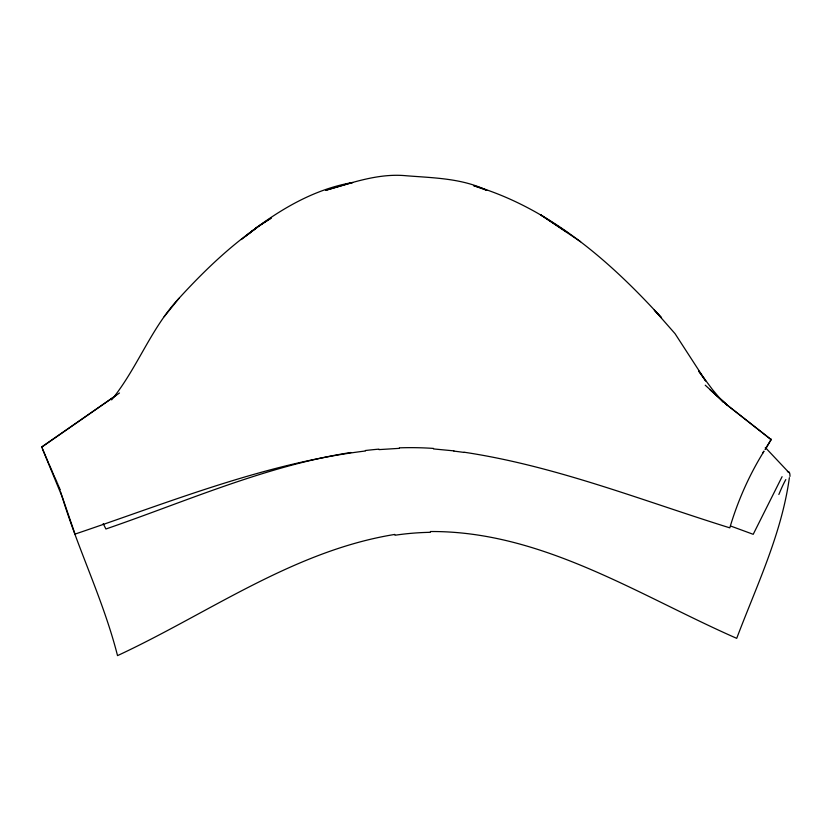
<?xml version="1.0" encoding="UTF-8"?>
<svg xmlns="http://www.w3.org/2000/svg" width="831" height="831" viewBox="0 0 831 831"><rect width="100%" height="100%" fill="white"/><g stroke="black" fill="none" stroke-linecap="round" stroke-linejoin="round"><path stroke-width="1.25" d="M789.377 477.669C781.67 533.938 756.594 585.72 736.713 638.343C638.333 595.141 541.677 530.822 430.385 531.528M765.715 448.844L771.355 439.173L765.029 449.446M764.021 451.243C749.167 475.103 737.772 500.906 729.805 527.851C641.937 500.48 555.534 465.942 464.062 452.209M782.085 476.682L753.208 534.312L731.114 526.2M245.716 236.077L258.109 226.468L271.197 218.086C236.523 239.733 206.504 268.205 179.029 298.287C150.878 328.266 137.395 368.164 111.624 399.867M164.185 316.663L179.029 298.287M241.343 239.546L257.724 226.821L248.729 233.76M116.382 395.203L41.737 447.14M119.477 393.001L41.664 446.974L62.657 497.998L75.019 534.094C170.282 502.017 264.871 463.21 365.411 450.994M258.109 226.468C286.435 205.797 317.702 188.523 352.656 182.519L325.575 190.341C351.866 182.82 378.614 173.004 406.442 175.767C433.647 177.948 461.828 178.229 486.935 190.372L473.712 185.687C549 207.854 609.767 260.83 661.549 317.795L654.309 310.046L675.052 333.678L705.685 380.951L698.642 371.01L712.52 389.625L722.97 402.09M350.765 452.511C265.691 465.879 186.757 501.186 105.911 528.994L103.2 523.634M394.839 534.426C293.592 550.756 208.768 613.205 117.524 655.617C103.293 599.483 77.044 547.442 60.725 492.087M378.978 449.613L399.41 448.345M787.393 471.426L788.868 472.34M433.502 448.927L453.903 450.869M566.919 232.171L540.493 214.72L580.62 241.707M710.193 389.916L727.25 405.133L771.075 439.62M705.239 385.2L727.239 405.123L771.054 439.537M713.871 392.959L727.25 405.133M765.309 447.504L789.014 472.652M41.664 446.974L41.903 447.473M57.329 482.988L57.765 483.964M58.201 484.951L58.637 485.938M59.074 486.935L59.52 487.932M59.967 488.94L60.403 489.947M56.477 481.035L56.903 482.011M48.832 463.656L52.748 472.548M53.153 473.473L53.558 474.397M53.963 475.332L54.379 476.267M54.794 477.212L55.21 478.157M55.625 479.113L56.051 480.069M48.458 462.825L42.537 448.917M789.003 472.029A237.573 17.69 -66.3 0 1 789.959 476.402M778.855 494.507A372.724 26.301 -78.2 0 1 785.814 479.591M394.974 535.237A224.162 183.983 -5.6 0 1 430.375 532.318M365.36 450.516A476.184 467.676 5.9 0 1 378.936 449.135M399.389 447.847A309.963 289.666 1 0 1 433.543 448.428M453.871 451.098A475.924 462.659 -1.8 0 1 464.02 452.428M763.699 451.306A430.323 9.453 -54.6 0 1 762.546 453.3"/></g></svg>
